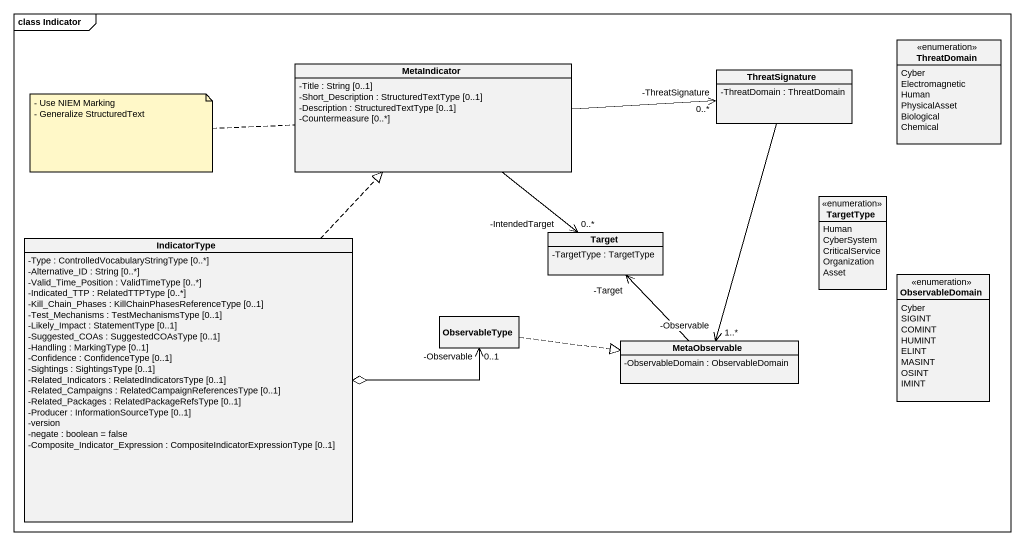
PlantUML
@startuml
mainframe class Indicator
hide circle
hide empty members
skinparam classAttributeIconSize 0
enum ThreatDomain {
  Cyber
  Electromagnetic
  Human
  PhysicalAsset
  Biological
  Chemical
}
class MetaIndicator {
  -Title : String [0..1]
  -Short_Description : StructuredTextType [0..1]
  -Description : StructuredTextType [0..1]
  -Countermeasure [0..*]
}
class ThreatSignature {
  -ThreatDomain : ThreatDomain
}
enum TargetType {
  Human
  CyberSystem
  CriticalService
  Organization
  Asset
}
class IndicatorType {
  -Type : ControlledVocabularyStringType [0..*]
  -Alternative_ID : String [0..*]
  -Valid_Time_Position : ValidTimeType [0..*]
  -Indicated_TTP : RelatedTTPType [0..*]
  -Kill_Chain_Phases : KillChainPhasesReferenceType [0..1]
  -Test_Mechanisms : TestMechanismsType [0..1]
  -Likely_Impact : StatementType [0..1]
  -Suggested_COAs : SuggestedCOAsType [0..1]
  -Handling : MarkingType [0..1]
  -Confidence : ConfidenceType [0..1]
  -Sightings : SightingsType [0..1]
  -Related_Indicators : RelatedIndicatorsType [0..1]
  -Related_Campaigns : RelatedCampaignReferencesType [0..1]
  -Related_Packages : RelatedPackageRefsType [0..1]
  -Producer : InformationSourceType [0..1]
  -version
  -negate : boolean = false
  -Composite_Indicator_Expression : CompositeIndicatorExpressionType [0..1]
}
class Target {
  -TargetType : TargetType
}
enum ObservableDomain {
  Cyber
  SIGINT
  COMINT
  HUMINT
  ELINT
  MASINT
  OSINT
  IMINT
}
class ObservableType
class MetaObservable {
  -ObservableDomain : ObservableDomain
}
ThreatSignature "-ThreatSignature\n0..*" <-left- MetaIndicator
IndicatorType .up.|> MetaIndicator
Target "-IntendedTarget\n0..*" <-up- MetaIndicator
Target "-Target" <-- MetaObservable
ObservableType "-Observable\n0..1" <-left-o IndicatorType
ObservableType .right.|> MetaObservable
MetaObservable "-Observable\n1..*" <-up- ThreatSignature
note left of MetaIndicator
  - Use NIEM Marking
  - Generalize StructuredText
end note
@enduml
